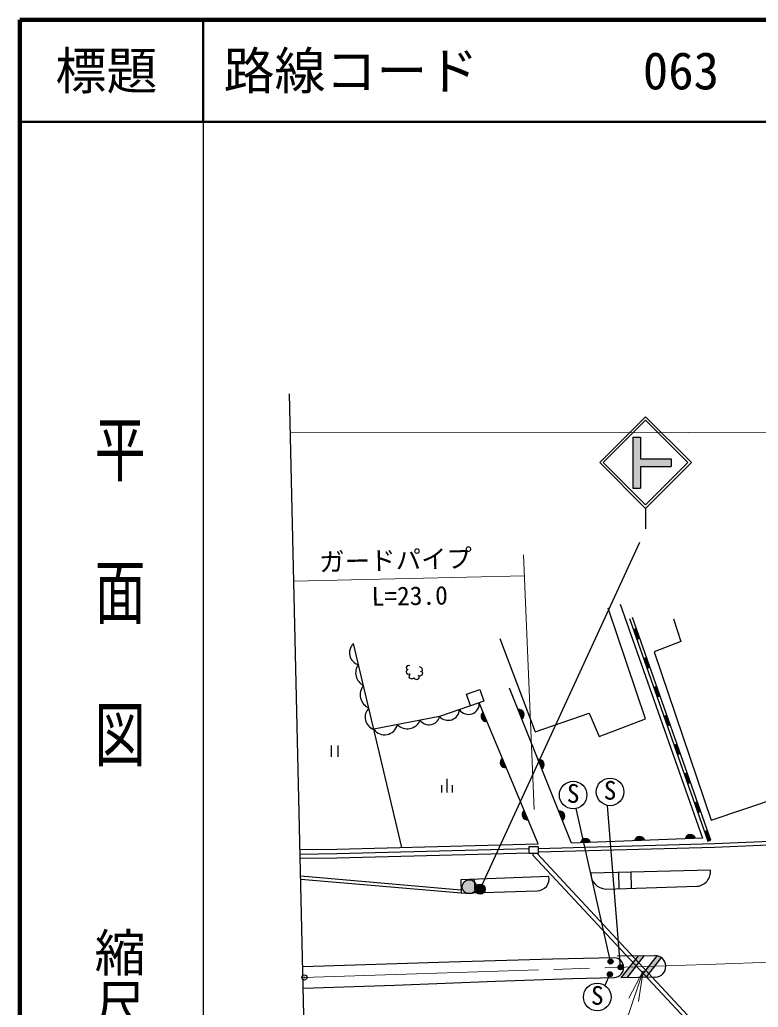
# Model space of a CAD drawing. Units: millimetres at full size, sheet at 1:1000; details may follow other scales. Extents: x 40000 to 680000, y 20000 to 380000.
# Drawn here: x 40000 to 112472, y 283129 to 380000 of the extents above; entities that cross this region are included whole.
import ezdxf
from ezdxf.enums import TextEntityAlignment as Align

# ---------------------------------------------------------------- set-up
doc = ezdxf.new("R2010")
doc.units = ezdxf.units.MM
doc.header["$LTSCALE"] = 1000
doc.header["$PDMODE"] = 32
doc.header["$PDSIZE"] = 500
doc.linetypes.add('CHAIN', pattern=[18.5, 12, -1.5, 3.5, -1.5])
for name, color, linetype, lineweight in [('M-BGD', 7, 'Continuous', 25), ('M-BGD-EXST', 7, 'Continuous', 25), ('M-BMK', 2, 'CHAIN', 13), ('M-BMK-OTRS', 5, 'Continuous', 25), ('M-STR-HTXT', 7, 'Continuous', 13), ('M-STR-STRC', 7, 'Continuous', 25), ('M-STR-STRD', 8, 'Continuous', 25), ('M-TTL', 2, 'Continuous', 140), ('M-TTL-BAND', 7, 'Continuous', 25), ('M-TTL-LINE', 7, 'Continuous', 50)]:
    doc.layers.add(name, color=color, linetype=linetype, lineweight=lineweight)
doc.layers.add('M-OTRS', color=6, linetype='Continuous')
doc.layers.add('M-TTL-TXT', color=7, linetype='Continuous')
doc.styles.add('@ＭＳ ゴシック', font='')
doc.styles.add('ＭＳ ゴシック', font='')
doc.styles.get('@ＭＳ ゴシック').set_extended_font_data('@MS Gothic')
doc.styles.get('ＭＳ ゴシック').set_extended_font_data('MS Gothic')

# ---------------------------------------------------------------- blocks, each defined once
blk = doc.blocks.new('open_arrow')
at = {"color": 0, "linetype": 'Continuous', "lineweight": -2}
blk.add_lwpolyline([(7.5, 1.25), (0, 0), (7.5, -1.25)], dxfattribs=at)

msp = doc.modelspace()

# ---------------------------------------------------------------- hatches: boundary and pattern name
at = {"layer": 'M-BGD'}
for points in [[(100510, 320272), (100227, 320173), (100558, 319229), (100841, 319329)], [(101505, 317442), (101222, 317343), (101554, 316399), (101837, 316499)], [(102500, 314612), (102217, 314512), (102549, 313569), (102832, 313669)], [(85487, 312072, 0.82183), (85870, 311158)], [(89273, 311411, 0.82183), (88905, 312332)], [(103495, 311782), (103212, 311682), (103544, 310739), (103827, 310838)], [(104491, 308952), (104207, 308852), (104539, 307909), (104822, 308008)], [(87378, 307551, 0.82183), (87760, 306637)], [(91231, 306505, 0.82183), (90864, 307425)], [(105486, 306122), (105203, 306022), (105534, 305079), (105817, 305178)], [(106481, 303291), (106198, 303192), (106530, 302249), (106813, 302348)], [(89514, 302442, 0.82183), (89897, 301528)], [(93251, 301446, 0.82183), (92883, 302366)], [(107476, 300461), (107193, 300362), (107525, 299418), (107808, 299518)], [(96018, 299296, 0.82183), (95028, 299258)], [(101331, 299496, 0.82183), (100341, 299459)], [(106302, 299684, 0.82183), (105312, 299646)], [(83413, 294939, 0.41421), (84113, 294239, 0.41421), (84813, 294939, 1)]]:
    msp.add_hatch(color=256, dxfattribs=at).paths.add_polyline_path(points)
at = {"layer": 'M-BGD-EXST'}
for points in [[(98230, 287619, 1), (97730, 287619, 0.41421), (97980, 287369, 0.41421)], [(99204, 287047, 1), (98704, 287047, 0.41421), (98954, 286797, 0.41421)], [(98171, 286362, 1), (97671, 286362, 0.41421), (97921, 286112, 0.41421)]]:
    msp.add_hatch(color=256, dxfattribs=at).paths.add_polyline_path(points)
at = {"layer": 'M-STR-STRC'}
for points in [[(100160, 339058), (100910, 339058), (100910, 336933), (103910, 336933), (103910, 336183), (100910, 336183), (100910, 334058), (100160, 334058)], [(85671, 294713, 1), (84671, 294713, 0.41421), (85171, 294213, 0.41421)], [(101265, 288190), (100690, 288185), (99000, 286020), (99578, 286029)], [(102957, 288001, 0.11073), (102528, 288182), (100861, 286048), (101439, 286056)]]:
    msp.add_hatch(color=256, dxfattribs=at).paths.add_polyline_path(points)

# ---------------------------------------------------------------- linework, layer by layer
at = {"layer": 'M-BGD'}
for p, q in [((100227, 320173), (100510, 320272)), ((77479, 298814), (72751, 318802)), ((100558, 319229), (100841, 319329)), ((101222, 317343), (101505, 317442)), ((101554, 316399), (101837, 316499)), ((102217, 314512), (102500, 314612)), ((102549, 313569), (102832, 313669)), ((103212, 311682), (103495, 311782)), ((103544, 310739), (103827, 310838)), ((70553, 308815), (70553, 307697)), ((71220, 308815), (71220, 307697)), ((104207, 308852), (104491, 308952)), ((104539, 307909), (104822, 308008)), ((105203, 306022), (105486, 306122)), ((81950, 304210), (81950, 305538)), ((105534, 305079), (105817, 305178)), ((81417, 304210), (81417, 304907)), ((82483, 304210), (82483, 304907)), ((106198, 303192), (106481, 303291)), ((106530, 302249), (106813, 302348)), ((107193, 300362), (107476, 300461)), ((90761, 298210), (112127, 275292)), ((107770, 296591), (96053, 296274)), ((83299, 294609), (67569, 295972)), ((83306, 294308), (67576, 295670)), ((84691, 294351), (84639, 295683)), ((98821, 294766), (98778, 296348)), ((100031, 294804), (99989, 296381)), ((97507, 294725), (106448, 295004))]:
    msp.add_line(p, q, dxfattribs=at)
for points in [[(98921, 322680), (106998, 299710), (94137, 299225), (88070, 314424)], [(87101, 319288), (90589, 310141), (95877, 311979), (96848, 309687), (101413, 311421), (97758, 322290)], [(99847, 321251), (107525, 299418), (107808, 299518), (100130, 321351)], [(104146, 321219), (104869, 319011), (102255, 318000), (107845, 301486), (117649, 304773), (119554, 300323), (131008, 300850), (123121, 320042)], [(78270, 316606), (78142, 316652), (78030, 316606), (77923, 316473), (77943, 316343), (78026, 316284), (78086, 316272), (77980, 316212), (77916, 316022), (77948, 315886), (78129, 315816), (78277, 315835), (78200, 315639), (78197, 315472), (78321, 315396), (78502, 315358), (78628, 315414), (78660, 315476), (78713, 315393), (78945, 315290), (79118, 315358), (79217, 315518), (79175, 315629), (79105, 315682), (79298, 315634), (79490, 315746), (79543, 315945), (79471, 316022), (79343, 316054), (79501, 316098), (79523, 316187), (79481, 316357), (79399, 316447), (79227, 316524)], [(67512, 298591), (71104, 298646), (90884, 299166), (85097, 313005), (81202, 311642), (74750, 310392)], [(90878, 298714), (108170, 299193), (132991, 300245)], [(90878, 298364), (108182, 298844), (133209, 299904)], [(67519, 298141), (71114, 298196), (89978, 298692)], [(67528, 297741), (71122, 297797), (89978, 298292)], [(90361, 298210), (90361, 298053), (111694, 275170), (111990, 275041)], [(91935, 295968), (83275, 295630), (83306, 294308), (90766, 294538)]]:
    msp.add_lwpolyline(points, dxfattribs=at)
for points in [[(83837, 313835), (85158, 314298), (85555, 313165), (84233, 312703)], [(89978, 298910), (90878, 298910), (90878, 298210), (89978, 298210)]]:
    msp.add_lwpolyline(points, close=True, dxfattribs=at)
msp.add_circle((84113, 294939), 700, dxfattribs=at)
for centre, radius, start, end in [((73571, 317905), 1216, 132.4511, 254.16584), ((74310, 315919), 1347, 142.66236, 244.67955), ((74859, 313791), 1447, 141.03859, 245.48533), ((84035, 312916), 1066, 213.77802, 4.79954), ((75127, 311580), 1246, 134.11896, 252.40496), ((82030, 312399), 1122, 222.45512, 356.12244), ((85769, 311652), 505, 123.86538, 281.52357), ((88998, 311835), 505, 302.93197, 100.59016), ((78030, 311841), 1393, 225.93012, 335.99941), ((80164, 311913), 1073, 216.58779, 345.34174), ((75801, 311152), 1297, 215.84626, 346.08327), ((87659, 307132), 505, 123.86538, 281.52357), ((90957, 306929), 505, 302.93197, 100.59016), ((89796, 302023), 505, 123.86538, 281.52357), ((92976, 301870), 505, 302.93197, 100.59016), ((95526, 299179), 505, 13.33229, 170.99048), ((100840, 299380), 505, 13.33229, 170.99048), ((105811, 299567), 505, 13.33229, 170.99048), ((106363, 296419), 1417, 273.4082, 6.99919), ((90728, 295762), 1224, 271.771, 9.70251), ((97559, 296232), 1507, 178.39135, 267.99795)]:
    msp.add_arc(centre, radius, start, end, dxfattribs=at)
at = {"layer": 'M-BGD-EXST'}
for p, q in [((97980, 287619), (94590, 302628)), ((98954, 287047), (97667, 302928)), ((97921, 286362), (97431, 285251))]:
    msp.add_line(p, q, dxfattribs=at)
for centre, radius in [((94306, 303948), 1350), ((97928, 304253), 1350), ((97980, 287619), 250), ((98954, 287047), 250), ((97921, 286362), 250), ((96673, 284134), 1350)]:
    msp.add_circle(centre, radius, dxfattribs=at)
at = {"layer": 'M-BMK'}
msp.add_lwpolyline([(67800, 286056), (78919, 286415), (107383, 287312), (119531, 287773), (163812, 289200), (194256, 289946), (226081, 290708), (256902, 291523), (308393, 292731), (359719, 293828), (373092, 293918), (387788, 293645), (405454, 293007), (424993, 291803), (439012, 290448), (443909, 289773)], dxfattribs=at)
at = {"layer": 'M-BMK-OTRS'}
msp.add_line((68913, 238126), (66470, 343295), dxfattribs=at)
at = {"layer": 'M-OTRS'}
msp.add_point((67939, 286051), dxfattribs=at)
at = {"layer": 'M-STR-HTXT'}
for p, q in [((90478, 302531), (89432, 327518)), ((66897, 324927), (89519, 325448))]:
    msp.add_line(p, q, dxfattribs=at)
for points in [[(66559, 339465), (496640, 339834), (566174, 335046)], [(101189, 286709), (87246, 245194), (112851, 245194)]]:
    msp.add_lwpolyline(points, dxfattribs=at)
at = {"layer": 'M-STR-STRC'}
for p, q in [((96911, 336559), (101411, 341059)), ((105911, 336559), (101411, 341059)), ((97264, 336559), (101411, 340705)), ((105557, 336559), (101411, 340705)), ((100160, 339058), (100160, 334058)), ((100160, 339058), (100910, 339058)), ((100910, 339058), (100910, 336933)), ((96911, 336559), (101411, 332058)), ((97264, 336559), (101411, 332412)), ((100910, 336933), (103910, 336933)), ((100910, 336183), (103910, 336183)), ((100910, 336183), (100910, 334058)), ((101411, 332412), (105557, 336559)), ((101411, 332059), (105911, 336559)), ((103910, 336933), (103910, 336183)), ((100160, 334058), (100910, 334058)), ((101411, 332058), (101411, 330058)), ((85171, 294713), (100856, 328740)), ((98661, 288166), (102327, 288199)), ((100690, 288185), (99000, 286020)), ((101265, 288190), (99578, 286029)), ((102528, 288182), (100861, 286048)), ((102957, 288001), (101439, 286056)), ((102377, 286070), (99000, 286020))]:
    msp.add_line(p, q, dxfattribs=at)
msp.add_circle((85171, 294713), 500, dxfattribs=at)
msp.add_arc((102337, 287135), 1065, 272.15211, 90.5255, dxfattribs=at)
at = {"layer": 'M-STR-STRD'}
for points in [[(98323, 287976), (92317, 287840), (82145, 287548), (67775, 287091)], [(67824, 285012), (76798, 285287), (86671, 285673), (94254, 285965), (98351, 286062)]]:
    msp.add_lwpolyline(points, dxfattribs=at)
msp.add_arc((98319, 287019), 957, 271.91719, 89.7641, dxfattribs=at)
at = {"layer": 'M-TTL'}
for p, q in [((40000, 380000), (40000, 20000)), ((680000, 380000), (40000, 380000))]:
    msp.add_line(p, q, dxfattribs=at)
at = {"layer": 'M-TTL-BAND'}
msp.add_line((58000, 370000), (58000, 20000), dxfattribs=at)
at = {"layer": 'M-TTL-LINE'}
for p, q in [((58000, 380000), (58000, 370000)), ((40000, 370000), (680000, 370000))]:
    msp.add_line(p, q, dxfattribs=at)

# ---------------------------------------------------------------- block references
at = {"layer": 'M-STR-HTXT', "xscale": 400, "yscale": 400, "rotation": 251.4}
msp.add_blockref('open_arrow', (101189, 286709), dxfattribs=at)

# ---------------------------------------------------------------- texts
at = {"layer": 'M-BGD-EXST', "style": 'ＭＳ ゴシック'}
for p in [(97273, 302960), (93651, 302655), (96018, 282841)]:
    msp.add_text('S', height=1833, rotation=358.508, dxfattribs=at).set_placement(p, align=Align.BOTTOM_LEFT)
at = {"layer": 'M-STR-HTXT', "style": 'ＭＳ ゴシック'}
for s, rotation, p in [('ガードパイプ', 1.553, (69425, 325329)), ('L=23.0', 0.919, (74551, 321964))]:
    msp.add_text(s, height=1833, rotation=rotation, dxfattribs=at).set_placement(p, align=Align.BOTTOM_LEFT)
at = {"layer": 'M-TTL-BAND', "style": '@ＭＳ ゴシック', "width": 1.4}
msp.add_text('平  面  図', height=3666, rotation=270, dxfattribs=at).set_placement((49777, 306475), align=Align.MIDDLE_RIGHT)
at = {"layer": 'M-TTL-BAND', "style": '@ＭＳ ゴシック'}
msp.add_text('縮尺千分の一', height=3666, rotation=270, dxfattribs=at).set_placement((49777, 261030), align=Align.MIDDLE_RIGHT)
at = {"layer": 'M-TTL-TXT', "style": 'ＭＳ ゴシック'}
msp.add_text('標題', height=3666, dxfattribs=at).set_placement((48500, 375000), align=Align.MIDDLE_CENTER)
for s, p in [('路線コード', (60000, 375000)), ('063', (101142, 375000))]:
    msp.add_text(s, height=3666, dxfattribs=at).set_placement(p, align=Align.MIDDLE_LEFT)

doc.saveas('drawing.dxf')
